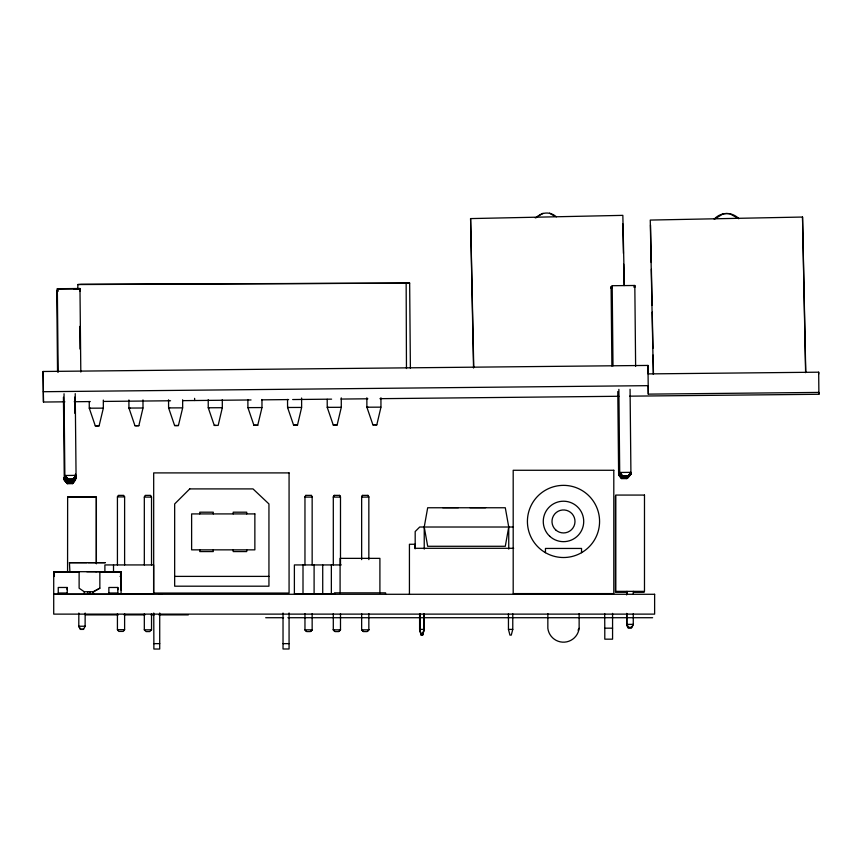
<?xml version="1.0" encoding="UTF-8"?>
<svg xmlns="http://www.w3.org/2000/svg" width="862" height="862" viewBox="0 0 862 862"><rect width="100%" height="100%" fill="white"/><g stroke="black" fill="none" stroke-linecap="round" stroke-linejoin="round"><path stroke-width="1.29" d="M69.897 571.668L69.434 562.681L105.347 562.681L87.978 562.66M121.079 590.136L121.079 572.325L120.152 571.657M624.336 285.117L622.849 215.36L470.587 218.592L473.54 367.977M556.378 216.825C550.301 211.459 541.853 211.815 536.369 217.623M549.59 213.14L554.104 215.931M424.233 549.105L424.233 527.016L427.681 507.761L505.294 507.761L508.742 527.016L508.742 549.105M508.742 527.016L505.294 546.282L427.681 546.282L424.233 527.016M89.249 401.466L89.271 408.189L95.283 425.828L99.098 425.817L103.343 408.146L103.311 400.065M128.901 399.968L128.934 408.049L134.946 425.688L137.306 425.688L138.847 425.677L143.006 408.006L142.973 399.925M168.564 399.828L168.596 407.909L174.609 425.548L176.969 425.548L178.412 425.537L182.669 407.866L182.636 399.785M208.227 399.688L208.248 407.769L214.272 425.408L216.631 425.408L218.161 425.397L222.321 407.726L222.288 399.645M247.879 399.548L247.911 407.629L253.924 425.268L256.283 425.268L257.738 425.257L261.983 407.586L261.951 399.505M295.44 425.128L293.586 425.128L297.487 425.117L301.646 407.446L301.603 398.018M335.609 424.988L337.139 424.977L341.298 407.295L341.266 397.878M375.272 424.847L376.802 424.837L380.961 407.155L380.929 397.738M422.423 635.111L423.985 629.4L423.964 613.798M422.52 635.111L424.179 629.4L424.158 613.798M424.233 629.4L422.714 635.111L421.098 635.111L419.6 629.4L419.6 613.798M512.771 613.798L512.771 629.4L511.274 635.111L509.948 635.111L508.451 629.4L508.451 613.798M144.32 564.933L144.32 497.094L145.182 495.37L150.667 495.37L151.529 497.094L151.529 564.933M305.827 495.37L304.965 497.094L312.152 497.094L311.29 495.37L305.827 495.37L304.965 496.9L304.965 564.933M334.165 495.37L333.303 497.094L340.49 497.094L339.628 495.37L334.165 495.37L333.303 496.9L333.303 564.933M362.514 495.37L361.652 497.094L368.839 497.094L367.977 495.37L362.514 495.37L361.652 496.9L361.652 559.621M633.268 613.798L633.268 624.368L631.641 627.299L628.57 627.299L626.943 624.368L626.943 613.798M632.977 625.295L631.35 628.226L628.279 628.226L626.652 625.295L626.652 613.41M117.426 564.933L117.426 496.9L118.288 495.37L123.751 495.37L124.613 496.9L124.613 564.933M124.613 613.69L124.613 629.691L123.266 631.415L118.773 631.415L117.426 629.691L117.426 613.69M310.805 631.415L312.152 629.691M339.143 631.415L340.49 629.691M367.481 631.415L368.839 629.691M76.05 475.371L73.065 479.218L67.915 479.261L64.855 475.49L76.05 475.371L73.065 479.218L67.904 479.218L64.855 475.49M73.076 479.541L76.05 475.695L73.076 479.541L67.915 479.541L64.855 475.813L67.915 479.541M73.087 480.188L76.061 476.341L73.087 480.188L67.926 480.188L64.865 476.46L67.926 480.188M73.098 481.158L76.082 477.322L73.098 481.158L67.936 481.158L64.876 477.429L67.936 481.158M67.311 482.095L64.251 478.313L67.311 482.095L72.473 482.041L75.457 478.302M67.322 482.364L64.262 478.636L67.322 482.364C72.44 486.987 81.502 469.973 72.473 482.041M72.483 483.011L75.468 479.175L72.483 483.011L67.322 483.022L64.273 479.283L67.322 483.022M72.494 483.291L75.468 479.498L72.494 483.334L67.333 483.388L64.273 479.606L67.333 483.388L72.494 483.334M72.494 483.657L75.479 479.822L72.494 483.657L67.333 483.668L64.284 479.929L67.333 483.711M627.913 476.19L630.898 472.354L619.703 472.462L622.763 476.244L627.913 476.19L630.898 472.354M627.924 476.826L630.909 472.99L627.924 476.826L622.773 476.826L619.713 473.098L622.773 476.826M621.685 478.604L618.625 474.876L621.685 478.604L626.846 478.604L630.919 473.303L627.935 477.149L622.773 477.149L619.713 473.421L622.773 477.192M73.076 479.865L76.061 476.029L73.076 479.865L67.915 479.865L64.865 476.136L67.915 479.918M73.087 480.511L76.071 476.675L73.087 480.511L67.926 480.511L64.865 476.783L67.926 480.565M72.473 482.364L75.457 478.625L75.425 475.199M72.483 482.688L75.468 478.852L72.483 482.688L67.322 482.698L64.262 478.96L67.322 482.742M626.846 478.604C636.124 466.062 628.355 481.632 622.784 477.462L619.724 473.734L622.784 477.516M630.068 389.268L630.93 474.046L627.945 477.785L621.674 477.968L618.614 474.24L621.674 478.022L626.836 477.914M151.529 613.776L151.529 629.842L149.783 631.577L146.066 631.577L144.32 629.842L144.32 613.776M312.152 613.69L312.152 629.842L310.406 631.577L306.71 631.577L304.965 629.842L304.965 613.69M340.49 613.69L340.49 629.842L338.744 631.577L335.049 631.577L333.303 629.842L333.303 613.69M368.839 613.69L368.839 629.842L367.093 631.577L363.387 631.577L361.652 629.842L361.652 613.69M714.318 219.228L723.143 213.851L726.429 213.55L729.737 213.711L738.777 218.722M535.291 217.924L542.995 213.28M714.296 218.959C721.322 211.869 731.439 211.653 738.756 218.452M121.079 571.657L99.852 571.743L99.852 588.207L93.408 591.731L93.419 594.123L121.079 594.123L121.079 571.657L105.229 571.657M99.852 588.207L93.398 591.731L84.239 591.731L79.121 588.207L79.121 571.743L53.713 571.657L53.713 594.123L93.419 594.123L93.398 591.731L93.398 593.896M77.839 288.533L77.828 284.546L81.33 284.277L409.655 283.113L410.387 368.203M77.828 284.546L409.655 283.113M99.098 425.817L97.331 425.817M178.412 425.537L176.656 425.537M257.738 425.257L255.971 425.257M293.586 425.128L287.574 407.489L287.542 399.408M327.204 399.268L327.237 407.349L333.249 424.988L335.286 424.977M366.856 397.781L366.889 407.209L372.912 424.847L376.802 424.837M805.754 372.19L802.522 217.041L650.26 220.069L653.331 374.367M90.391 408.179L89.271 408.189L103.192 408.135M130.043 408.038L128.934 408.049L142.855 407.995M169.706 407.898L168.596 407.909L182.518 407.855M209.369 407.758L208.248 407.769L222.17 407.715M249.032 407.618L247.911 407.629L261.832 407.575M288.684 407.478L287.574 407.489L301.495 407.435M328.347 407.338L327.237 407.349L341.147 407.295M368.009 407.187L366.889 407.209L380.81 407.155M58.174 372.276L57.334 288.727L79.972 288.501L80.015 291.097M58.11 289.039L79.207 288.845M73.938 289.201L79.218 289.169L79.207 288.522M613.001 365.854L612.192 285.71L634.82 285.484L634.852 287.391M64.865 401.821L43.466 402.037L43.1 371.49L647.965 365.434L648.095 373.903L818.674 372.19L818.695 374.054M43.305 391.714L648.159 385.659L648.299 394.128L818.868 392.415L818.9 394.279L629.669 396.164M74.24 401.735L90.294 401.573M103.666 401.433L170.568 400.765M182.604 400.647L251.047 399.957M261.779 399.849L288.641 399.58M292.66 399.548L331.601 399.149M340.996 399.063L367.858 398.794M379.937 398.675L618.927 396.272M67.947 481.535L64.887 477.753L67.947 481.535L73.098 481.438M627.913 476.136L622.763 476.19L619.703 472.462M621.664 477.376L618.614 473.604L621.664 477.376L626.825 477.332M621.674 477.656L618.614 473.917L621.674 477.656L627.945 477.731L630.93 474.046M621.685 478.335L618.625 474.553L621.685 478.335L626.846 478.281M69.272 571.657L68.464 571.657L71.557 571.668M69.434 571.657L70.199 571.657M104.593 571.668L104.884 571.657M136.993 425.677L138.847 425.677M176.462 425.548L174.609 425.548M216.125 425.408L214.304 425.408M255.777 425.268L253.924 425.268M295.634 425.117L297.487 425.117M97.137 425.828L95.283 425.828M136.799 425.688L134.989 425.699M374.259 424.847L372.944 424.847M102.653 571.668L105.832 571.657M117.426 496.9L124.613 496.9M144.32 497.094L151.529 497.094M67.57 497.18L96.318 497.18L96.318 562.886M442.691 507.686L458.412 507.686M469.941 507.686L485.597 507.686M513.267 527.016L419.708 527.016L415.182 531.552L415.182 548.835M513.655 548.297L415.031 548.297L415.031 544.267L409.428 544.267L409.428 594.284M86.814 562.692L69.434 562.681M341.212 564.933L294.384 564.933L294.384 593.681L335.049 593.681M95.865 571.678L103.483 571.668M53.713 571.657L70.878 571.657M86.782 571.678L96.328 571.678M77.397 571.678L99.852 571.743M79.121 572.325L54.371 572.325L54.371 576.409L53.713 576.409M99.852 572.325L120.594 572.325L120.594 576.409M120.098 576.452L121.079 576.409M174.663 576.387L268.944 576.387M67.225 589.694L67.15 587.475L58.25 587.475L58.25 594.123M627.202 592.291L615.436 592.291L615.436 495.995M633.732 592.291L644.183 592.291M58.25 593.013L67.225 593.013M108.871 593.013L117.846 593.013M120.195 593.681L153.608 593.681L153.608 564.933L104.895 564.933L104.895 571.474M158.543 593.681L162.239 593.681M85.338 614.886L118.245 614.886M124.182 614.886L144.945 614.886M150.979 614.886L154.244 614.886M158.931 614.886L188.315 614.886M265.701 617.72L283.576 617.72M287.876 617.72L652.62 617.72M626.943 624.368L633.268 624.368M604.671 613.539L604.79 628.172L612.57 628.172M83.539 629.185L80.468 629.185L78.841 626.243L85.166 626.243L83.474 629.411L80.414 629.411L78.787 626.48L78.841 613.044M419.6 629.4L423.921 629.4L423.921 613.798M508.451 629.4L512.771 629.4M117.426 629.691L124.613 629.691M144.32 629.842L151.529 629.842M304.965 629.842L312.152 629.842M333.303 629.842L340.49 629.842M361.652 629.842L368.839 629.842M153.759 613.022L153.867 643.634L159.718 643.634M283.027 643.634L289.072 643.634M73.582 571.668L77.914 571.678M70.695 571.668L74.283 571.668M337.139 424.977L333.249 424.988M619.724 474.154L622.784 477.828L619.724 474.057L618.873 389.376M361.652 629.691L362.999 631.415M333.303 629.691L334.65 631.415M304.965 629.691L306.312 631.415M367.977 495.37L368.839 496.9L368.839 559.621M339.628 495.37L340.49 496.9L340.49 564.933M311.29 495.37L312.152 496.9L312.152 564.933M419.675 613.798L419.794 629.4L421.109 633.969M419.632 629.4L421.216 635.111M117.782 587.475L117.846 589.694M622.795 223.872L623.431 253.385M623.657 264.117L624.11 285.581M470.587 218.592L473.755 367.514M802.522 217.041L805.614 372.686M650.498 224.939L651.252 262.511M651.381 269.213L652.103 305.45M652.232 312.152L652.954 348.377M653.084 355.09L653.461 373.871M634.055 285.505L634.087 287.391M612.192 285.71L612.225 287.617M611.126 288.436L611.093 286.529L611.891 366.091M194.618 398.352L194.65 400.528M58.11 288.738L58.142 291.302M57.334 288.727L57.377 291.324M56.773 293.5L56.73 290.914L57.538 371.802M43.1 371.49L43.466 402.037M818.674 372.19L818.9 394.279M647.965 365.434L648.299 394.128M634.82 285.484L635.628 366.372M617.785 391.542L618.636 474.984M79.972 288.501L80.812 372.05M79.735 326.429L79.95 349.035M75.231 393.632L76.082 477.742M74.66 398.233L74.8 412.973M75.414 474.132L75.479 479.929M74.638 397.156L74.8 412.866M64.036 393.751L64.887 477.86M63.443 397.263L64.284 480.037M406.153 283.382L406.465 368.537M633.268 591.364L633.268 594.004M626.943 591.364L626.943 594.004M626.652 592.291L626.652 594.931M612.57 613.378L612.57 639.173L604.79 639.173L604.79 628.172M581.538 552.682L581.538 548.447L545.452 548.447L545.452 552.682A36.075 36.075 0 0 0 599.575 521.435A36.075 36.075 0 0 0 545.452 490.198A36.075 36.075 0 0 0 545.452 552.682M579.135 613.636L579.135 628.344A17.768 17.768 0 0 1 578.025 630.154M547.844 613.636L547.844 628.344A15.764 15.764 0 0 0 579.135 628.344M419.923 613.798L419.848 629.4M385.583 594.284L385.583 592.851L334.424 592.851L334.424 594.284M379.905 592.851L379.905 558.361L340.091 558.361L340.091 592.851M331.353 564.933L331.353 593.681M322.722 564.933L322.722 593.681M314.102 564.933L314.102 593.681M303.004 564.933L303.004 593.681M289.072 612.957L289.072 648.989L283.027 648.989L283.027 613.022M246.715 513.914L246.715 512.19L233.203 512.19L233.203 513.914M246.715 549.848L246.715 551.572L233.203 551.572L233.203 549.848M213.28 513.914L213.28 512.19L199.768 512.19L199.768 513.914M213.28 549.848L213.28 551.572L199.768 551.572L199.768 549.848M159.718 613.022L159.718 649.032L153.867 649.032L153.867 643.634M117.846 594.123L117.846 587.475L108.871 587.475L108.871 594.123M113.515 564.933L113.515 571.474M96.372 563.823L96.372 496.954L67.635 496.954L67.57 572.077M89.96 591.731L89.96 593.896M87.676 591.731L87.676 593.896M85.166 613.044L85.112 626.48M84.239 591.731L84.239 594.123M67.225 587.475L67.225 594.123M76.071 476.998L73.098 480.834L67.936 480.888L64.876 477.106L67.936 480.888L73.087 480.791L76.071 476.998M630.909 472.667L627.924 476.503L622.763 476.557L619.703 472.785L622.763 476.557L627.924 476.46L630.909 472.667M189.759 488.905L174.663 503.947L174.663 586.192L268.944 586.192L268.944 503.947L252.997 488.905L189.759 488.905M72.462 481.675L67.311 481.718L64.251 477.99L67.311 481.772L72.462 481.675M613.798 470.275L513.192 470.275L513.192 593.595L613.798 593.595L613.798 470.275M289.072 472.904L153.684 472.904L153.684 593.056L289.072 593.056L289.072 472.904M644.485 495.068L615.737 495.068L615.737 591.364L644.485 591.364L644.485 495.068M254.861 513.914L191.623 513.914L191.623 549.848L254.861 549.848L254.861 513.914M654.624 594.284L53.713 594.284L53.713 614.121L654.624 614.121L654.624 594.284M621.664 477.063L618.604 473.281L621.664 477.063M67.301 481.449L64.241 477.667L67.301 481.449M555.645 529.85A11.497 11.497 0 0 0 574.695 524.031A11.497 11.497 0 0 0 560.138 510.444A11.497 11.497 0 0 0 555.645 529.85M549.697 536.229A20.225 20.225 0 0 0 583.197 525.992A20.225 20.225 0 0 0 557.585 502.093A20.225 20.225 0 0 0 549.697 536.229"/></g></svg>
